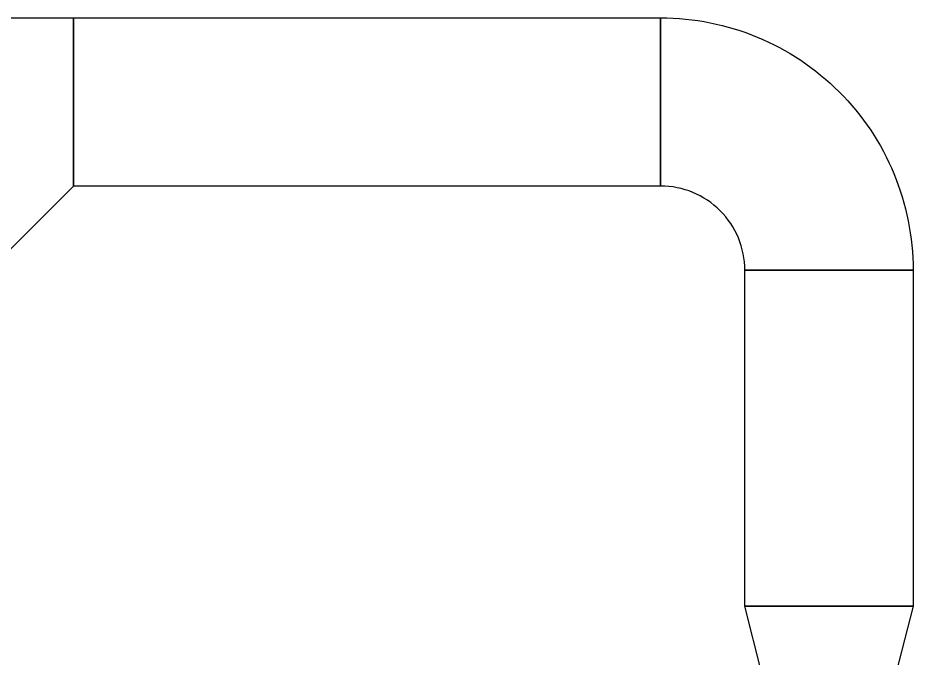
# Model space of a CAD drawing. Header units: inches. Extents: x -172 to 5713, y -54 to 3470.
# Drawn here: x 788 to 920.9, y 1571.1 to 1666.3 of the extents above; entities that cross this region are included whole.
import ezdxf

# ---------------------------------------------------------------- set-up
doc = ezdxf.new("R2010")
doc.units = ezdxf.units.IN
doc.header["$MEASUREMENT"] = 0
doc.layers.add('MTY-UFLEME-KANALI', color=20, linetype='Continuous')

msp = doc.modelspace()

# ---------------------------------------------------------------- linework, layer by layer
at = {"layer": 'MTY-UFLEME-KANALI'}
for points in [[(786.19, 1631.27), (786.19, 1666.27), (796.19, 1666.27), (796.19, 1641.27)], [(796.19, 1666.27), (883.44, 1666.27), (883.44, 1641.27), (796.19, 1641.27)], [(920.94, 1578.82), (895.94, 1578.82), (895.94, 1628.77), (920.94, 1628.77)], [(918.37, 1568.82), (898.47, 1568.82), (895.94, 1578.82), (920.94, 1578.82)]]:
    msp.add_lwpolyline(points, close=True, dxfattribs=at)
msp.add_lwpolyline([(883.44, 1641.27), (883.44, 1666.27), (883.44, 1666.27, -0.414214), (920.94, 1628.77), (920.94, 1628.77), (895.94, 1628.77, 0.414214), (883.44, 1641.27)], format="xyb", close=True, dxfattribs=at)

doc.saveas('drawing.dxf')
